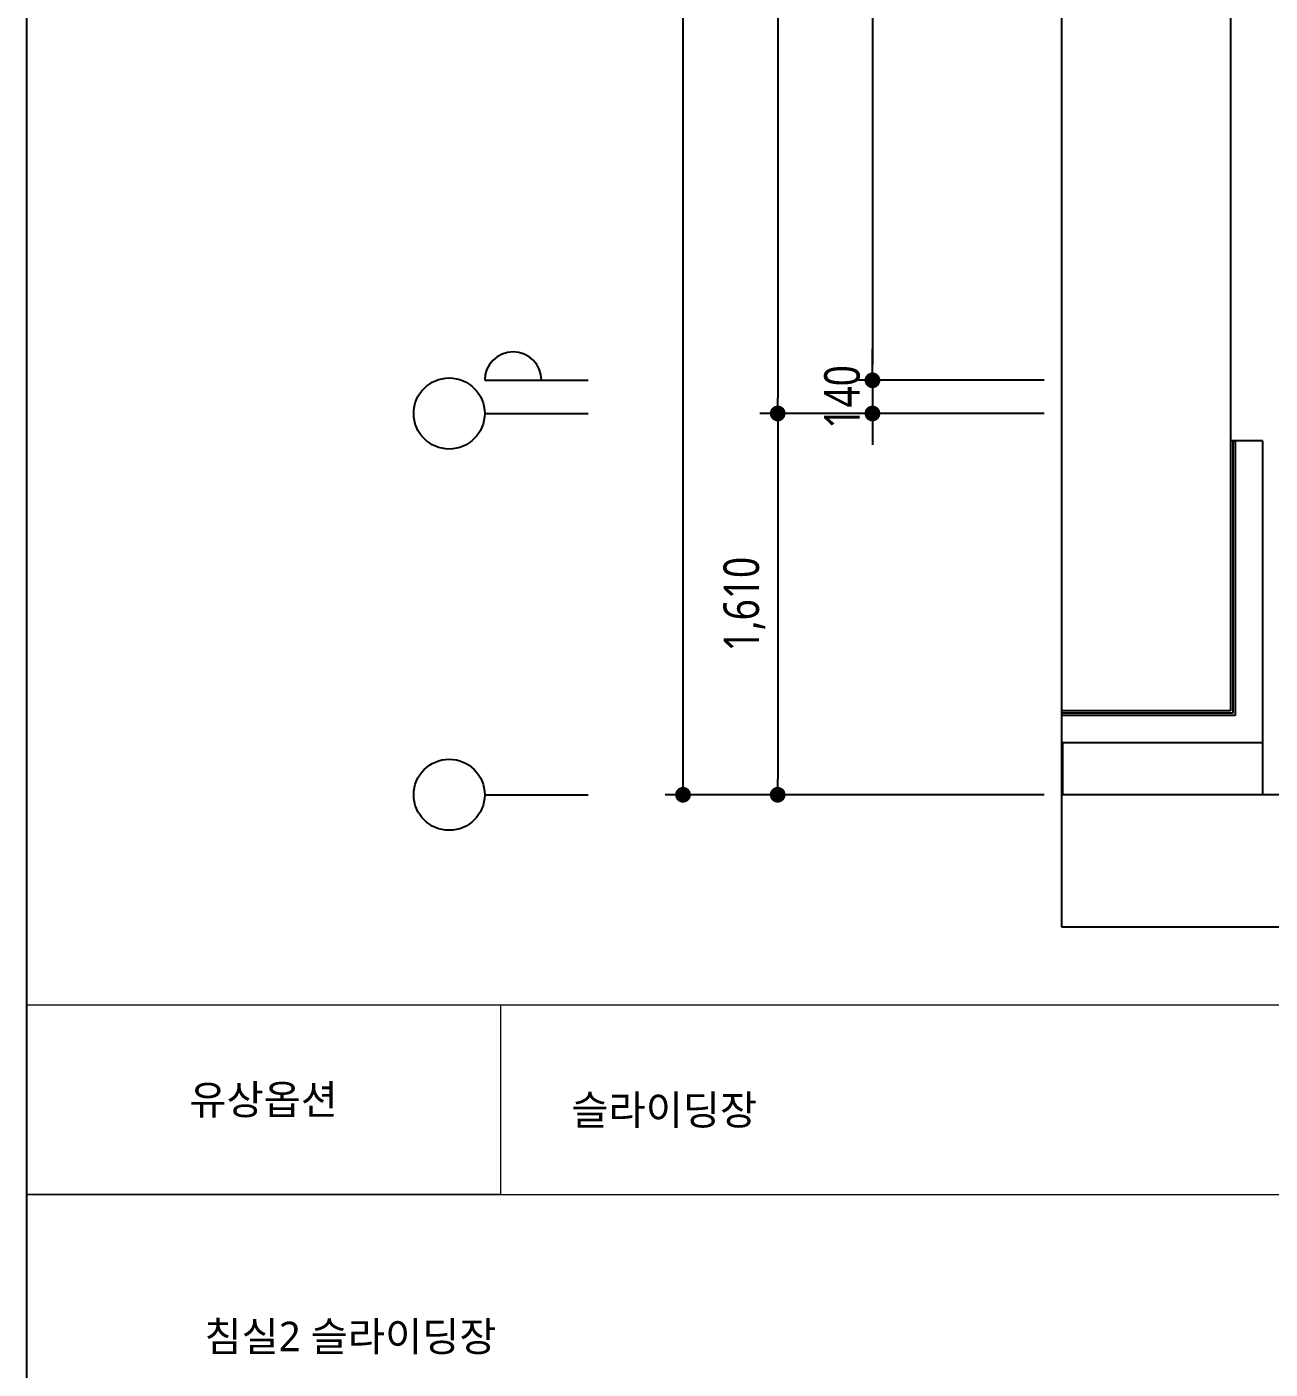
# Model space of a CAD drawing. Header units: millimetres. Extents: x -33000 to 294000, y 0 to 42408.
# Drawn here: x 127235 to 132486, y 5419 to 11087 of the extents above; entities that cross this region are included whole.
import ezdxf
from ezdxf.enums import TextEntityAlignment as Align

# ---------------------------------------------------------------- set-up
doc = ezdxf.new("R2010")
doc.units = ezdxf.units.MM
doc.header["$LTSCALE"] = 50
doc.layers.add('arch', color=8, linetype='Continuous')
doc.layers.add('실명', color=9, linetype='Continuous')
doc.layers.add('cloud', color=7, linetype='Continuous', true_color=0xb3ef8f, plot=False)
doc.styles.add('ANU-TEXT 0', font='malgun.ttf', dxfattribs={"width": 0.8})
doc.styles.add('FORTELINE', font='malgun.ttf')
doc.styles.add('맑은고딕', font='malgun.ttf')
doc.dimstyles.new('UDIM-외부', dxfattribs={"dimscale": 50, "dimtxt": 3, "dimasz": 1.33, "dimexe": 1.5, "dimexo": 1.5, "dimgap": 1, "dimtad": 1, "dimdec": 0, "dimzin": 0, "dimdsep": 46, "dimlunit": 6, "dimtxsty": 'ANU-TEXT 0', "dimblk": 'DOT', "dimcen": 0.09, "dimdle": 1.5, "dimclrd": 256, "dimclre": 256, "dimclrt": 3, "dimadec": 0, "dimazin": 0, "dimtfac": 1, "dimtdec": 0, "dimtix": 1, "dimtmove": 2, "dimatfit": 3, "dimfxl": 1.5, "dimtolj": 1, "dimtzin": 0, "dimlwd": -1, "dimarcsym": 0})

# ---------------------------------------------------------------- blocks, each defined once
blk = doc.blocks.new('_Dot')
at = {"color": 0, "linetype": 'ByBlock', "lineweight": -2}
blk.add_line((-0.5, 0), (-1, 0), dxfattribs=at)
at = {"color": 0, "linetype": 'ByBlock', "const_width": 0.5}
blk.add_lwpolyline([(-0.25, 0, 1), (0.25, 0, 1)], format="xyb", close=True, dxfattribs=at)
blk = doc.blocks.new('*D215')
at = {"lineweight": -2, "transparency": 16777216}
for p, q in [((131531.2, 13194.6), (130731.2, 13194.6)), ((131531.2, 9594.6), (130731.2, 9594.6))]:
    blk.add_line(p, q, dxfattribs=at)
at = {"transparency": 16777216}
blk.add_line((130806.2, 13128.1), (130806.2, 9661.1), dxfattribs=at)
at = {"layer": 'Defpoints', "color": 0, "transparency": 16777216}
for p in [(131606.2, 13194.6), (130806.2, 9594.6), (131606.2, 9594.6)]:
    blk.add_point(p, dxfattribs=at)
at = {"transparency": 16777216, "xscale": 66.5, "yscale": 66.5, "zscale": 66.5}
for p, rotation in [((130806.2, 13194.6), 90), ((130806.2, 9594.6), 270)]:
    blk.add_blockref('_Dot', p, dxfattribs=dict(at, rotation=rotation))
at = {"transparency": 16777216, "insert": (130666.1, 11394.6), "char_height": 150, "attachment_point": 5, "rotation": 90, "style": 'ANU-TEXT 0'}
blk.add_mtext('\\A1;3,600', dxfattribs=at)
blk = doc.blocks.new('*D216')
at = {"transparency": 16777216}
for p, q in [((130806.2, 9661.1), (130806.2, 9727.6)), ((130806.2, 9594.6), (130806.2, 9454.6)), ((130806.2, 9388.1), (130806.2, 9321.6))]:
    blk.add_line(p, q, dxfattribs=at)
at = {"lineweight": -2, "transparency": 16777216}
for p, q in [((131531.2, 9594.6), (130731.2, 9594.6)), ((131531.2, 9454.6), (130731.2, 9454.6))]:
    blk.add_line(p, q, dxfattribs=at)
at = {"layer": 'Defpoints', "color": 0, "transparency": 16777216}
for p in [(131606.2, 9594.6), (130806.2, 9454.6), (131606.2, 9454.6)]:
    blk.add_point(p, dxfattribs=at)
at = {"transparency": 16777216, "xscale": 66.5, "yscale": 66.5, "zscale": 66.5}
for p, rotation in [((130806.2, 9594.6), 270), ((130806.2, 9454.6), 90)]:
    blk.add_blockref('_Dot', p, dxfattribs=dict(at, rotation=rotation))
at = {"transparency": 16777216, "insert": (130678.3, 9524.6), "char_height": 150, "attachment_point": 5, "rotation": 90, "style": 'ANU-TEXT 0'}
blk.add_mtext('\\A1;140', dxfattribs=at)
blk = doc.blocks.new('*D217')
at = {"lineweight": -2, "transparency": 16777216}
for p, q in [((131531.2, 9454.6), (130331.2, 9454.6)), ((131531.2, 7844.6), (130331.2, 7844.6))]:
    blk.add_line(p, q, dxfattribs=at)
at = {"transparency": 16777216}
blk.add_line((130406.2, 9388.1), (130406.2, 7911.1), dxfattribs=at)
at = {"layer": 'Defpoints', "color": 0, "transparency": 16777216}
for p in [(131606.2, 9454.6), (130406.2, 7844.6), (131606.2, 7844.6)]:
    blk.add_point(p, dxfattribs=at)
at = {"transparency": 16777216, "xscale": 66.5, "yscale": 66.5, "zscale": 66.5}
for p, rotation in [((130406.2, 9454.6), 90), ((130406.2, 7844.6), 270)]:
    blk.add_blockref('_Dot', p, dxfattribs=dict(at, rotation=rotation))
at = {"transparency": 16777216, "insert": (130265.7, 8649.6), "char_height": 150, "attachment_point": 5, "rotation": 90, "style": 'ANU-TEXT 0'}
blk.add_mtext('\\A1;1,610', dxfattribs=at)
blk = doc.blocks.new('*D223')
at = {"lineweight": -2, "transparency": 16777216}
for p, q in [((131531.2, 13274.6), (130331.2, 13274.6)), ((131531.2, 9454.6), (130331.2, 9454.6))]:
    blk.add_line(p, q, dxfattribs=at)
at = {"transparency": 16777216}
blk.add_line((130406.2, 13208.1), (130406.2, 9521.1), dxfattribs=at)
at = {"layer": 'Defpoints', "color": 0, "transparency": 16777216}
for p in [(131606.2, 13274.6), (130406.2, 9454.6), (131606.2, 9454.6)]:
    blk.add_point(p, dxfattribs=at)
at = {"transparency": 16777216, "xscale": 66.5, "yscale": 66.5, "zscale": 66.5}
for p, rotation in [((130406.2, 13274.6), 90), ((130406.2, 9454.6), 270)]:
    blk.add_blockref('_Dot', p, dxfattribs=dict(at, rotation=rotation))
at = {"transparency": 16777216, "insert": (130266.1, 11364.6), "char_height": 150, "attachment_point": 5, "rotation": 90, "style": 'ANU-TEXT 0'}
blk.add_mtext('\\A1;3,820', dxfattribs=at)
blk = doc.blocks.new('*D224')
at = {"lineweight": -2, "transparency": 16777216}
for p, q in [((131531.2, 23514.6), (129931.2, 23514.6)), ((131531.2, 7844.6), (129931.2, 7844.6))]:
    blk.add_line(p, q, dxfattribs=at)
at = {"transparency": 16777216}
blk.add_line((130006.2, 7911.1), (130006.2, 23448.1), dxfattribs=at)
at = {"layer": 'Defpoints', "color": 0, "transparency": 16777216}
for p in [(130006.2, 23514.6), (131606.2, 23514.6), (131606.2, 7844.6)]:
    blk.add_point(p, dxfattribs=at)
at = {"transparency": 16777216, "xscale": 66.5, "yscale": 66.5, "zscale": 66.5}
for p, rotation in [((130006.2, 23514.6), 90), ((130006.2, 7844.6), 270)]:
    blk.add_blockref('_Dot', p, dxfattribs=dict(at, rotation=rotation))
at = {"transparency": 16777216, "insert": (130146.7, 15699.6), "char_height": 150, "attachment_point": 5, "rotation": 90, "style": 'ANU-TEXT 0'}
blk.add_mtext('\\A1;15,670', dxfattribs=at)
blk = doc.blocks.new('중심')
blk.add_line((-350, 0), (0, 0))
blk.add_circle((-470, 0), 120)
blk = doc.blocks.new('안목')
blk.add_line((-350, 0), (0, 0))
blk.add_arc((-254, 0), 96, 0, 180)

msp = doc.modelspace()

# ---------------------------------------------------------------- linework, layer by layer
at = {"layer": 'arch'}
for p, q in [((131606.2, 7285.8), (131606.2, 25474.6)), ((132318.3, 16084.6), (132318.3, 9339.6)), ((132318.3, 14754.6), (132318.3, 9339.6)), ((132318.3, 9339.6), (132318.3, 8199.6)), ((132453.3, 9339.6), (132318.3, 9339.6)), ((132328.3, 9339.6), (132328.3, 8189.6)), ((132338.3, 9339.6), (132338.3, 8179.6)), ((132453.3, 9339.6), (132453.3, 8064.6)), ((132453.3, 9339.6), (132453.3, 7844.6)), ((132318.3, 8199.6), (131608.3, 8199.6)), ((132328.3, 8189.6), (131608.3, 8189.6)), ((132338.3, 8179.6), (131608.3, 8179.6)), ((132453.3, 8064.6), (131608.3, 8064.6)), ((131608.3, 8064.6), (131608.3, 7844.6)), ((131608.3, 7844.6), (131606.2, 7844.6)), ((132453.3, 7844.6), (131608.3, 7844.6)), ((132993.3, 7844.6), (132453.3, 7844.6)), ((146198.3, 7285.8), (131606.2, 7285.8))]:
    msp.add_line(p, q, dxfattribs=at)
at = {"layer": 'arch', "linetype": 'ByBlock', "lineweight": 5}
for p, q in [((127235, 6957.3), (141375.2, 6957.3)), ((127235, 6157.3), (141375.2, 6157.3))]:
    msp.add_line(p, q, dxfattribs=at)
msp.add_lwpolyline([(127235, 6957.3), (129235, 6957.3), (129235, 6157.3), (127235, 6157.3)], close=True, dxfattribs=at)
at = {"layer": 'cloud'}
msp.add_lwpolyline([(127235, 28850), (163950, 28850), (163950, 909.2), (127235, 909.2)], close=True, dxfattribs=at)

# ---------------------------------------------------------------- block references
at = {"xscale": 1.25, "yscale": 1.25, "zscale": 1.25}
for name, p in [('안목', (129606.2, 9594.6)), ('중심', (129606.2, 9454.6)), ('중심', (129606.2, 7844.6))]:
    msp.add_blockref(name, p, dxfattribs=at)

# ---------------------------------------------------------------- texts
at = {"layer": '실명', "style": 'FORTELINE'}
msp.add_text('유상옵션', height=125, dxfattribs=at).set_placement((128235, 6557.3), align=Align.MIDDLE_CENTER)
msp.add_text('슬라이딩장', height=125, dxfattribs=at).set_placement((129535, 6513.7), align=Align.MIDDLE_LEFT)
at = {"layer": '실명', "ltscale": 25, "style": '맑은고딕'}
msp.add_text('침실2 슬라이딩장', height=125, dxfattribs=at).set_placement((127985, 5557.3), align=Align.MIDDLE_LEFT)

# ---------------------------------------------------------------- dimensions: what is measured, and where the dimension line sits
dim = msp.add_linear_dim(base=(130006.2, 23514.6), p1=(131606.2, 7844.6), p2=(131606.2, 23514.6), angle=90, dimstyle='UDIM-외부', override={"dimclrt": 256})
dim.commit()
dim.dimension.update_dxf_attribs({"geometry": '*D224', "text_midpoint": (130146.7, 15699.6), "dimtype": 160})
for base, p1, p2, picture, middle in [((130406.2, 9454.6), (131606.2, 13274.6), (131606.2, 9454.6), '*D223', (130266.1, 11364.6)), ((130806.2, 9594.6), (131606.2, 13194.6), (131606.2, 9594.6), '*D215', (130666.1, 11394.6)), ((130806.2, 9454.6), (131606.2, 9594.6), (131606.2, 9454.6), '*D216', (130678.3, 9524.6)), ((130406.2, 7844.6), (131606.2, 9454.6), (131606.2, 7844.6), '*D217', (130265.7, 8649.6))]:
    dim = msp.add_linear_dim(base=base, p1=p1, p2=p2, angle=90, dimstyle='UDIM-외부', override={"dimclrt": 256})
    dim.commit()
    dim.dimension.update_dxf_attribs({"geometry": picture, "text_midpoint": middle})

doc.saveas('drawing.dxf')
